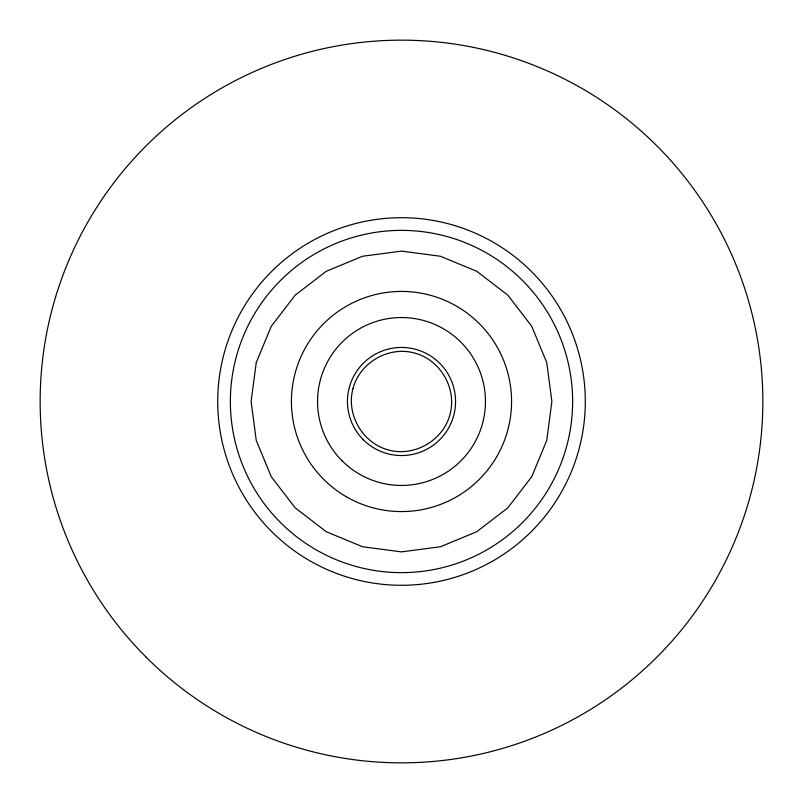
<?xml version="1.0" encoding="UTF-8"?>
<svg xmlns="http://www.w3.org/2000/svg" width="803" height="803" viewBox="0 0 803 803"><rect width="100%" height="100%" fill="white"/><g stroke="black" fill="none" stroke-linecap="round" stroke-linejoin="round"><path stroke-width="1.2" d="M256.247 362.575L251.118 401.5L256.247 440.425L271.263 476.691L295.163 507.837L326.309 531.737L362.575 546.753L401.5 551.882L440.425 546.753L476.691 531.737L507.837 507.837L531.737 476.691L546.753 440.425L551.882 401.5L546.753 362.575L531.737 326.309L507.837 295.163L476.691 271.263L440.425 256.247L401.5 251.118L362.575 256.247L326.309 271.263L295.163 295.163L271.263 326.309L256.247 362.575M353.009 388.511C345.892 414.418 362.514 443.196 388.511 449.991C414.418 457.108 443.196 440.486 449.991 414.489C457.108 388.582 440.486 359.804 414.489 353.009C388.582 345.892 359.804 362.514 353.009 388.511M145.985 657.015A361.35 361.35 0 0 0 750.534 495.019A361.35 361.35 0 0 0 307.981 52.466A361.35 361.35 0 0 0 145.985 657.015M271.544 531.456A183.797 183.797 0 0 0 579.033 449.068A183.797 183.797 0 0 0 353.932 223.967A183.797 183.797 0 0 0 271.544 531.456M342.138 460.862A83.954 83.954 0 0 0 482.593 423.231A83.954 83.954 0 0 0 379.769 320.407A83.954 83.954 0 0 0 342.138 460.862M346.464 496.826A110.071 110.071 0 0 0 511.571 401.5A110.071 110.071 0 0 0 346.464 306.174A110.071 110.071 0 0 0 346.464 496.826M280.488 522.512A171.129 171.129 0 0 0 566.798 445.795A171.129 171.129 0 0 0 357.205 236.202A171.129 171.129 0 0 0 280.488 522.512M363.277 439.723A54.062 54.062 0 0 0 453.715 415.492A54.062 54.062 0 0 0 387.508 349.285A54.062 54.062 0 0 0 363.277 439.723"/></g></svg>
